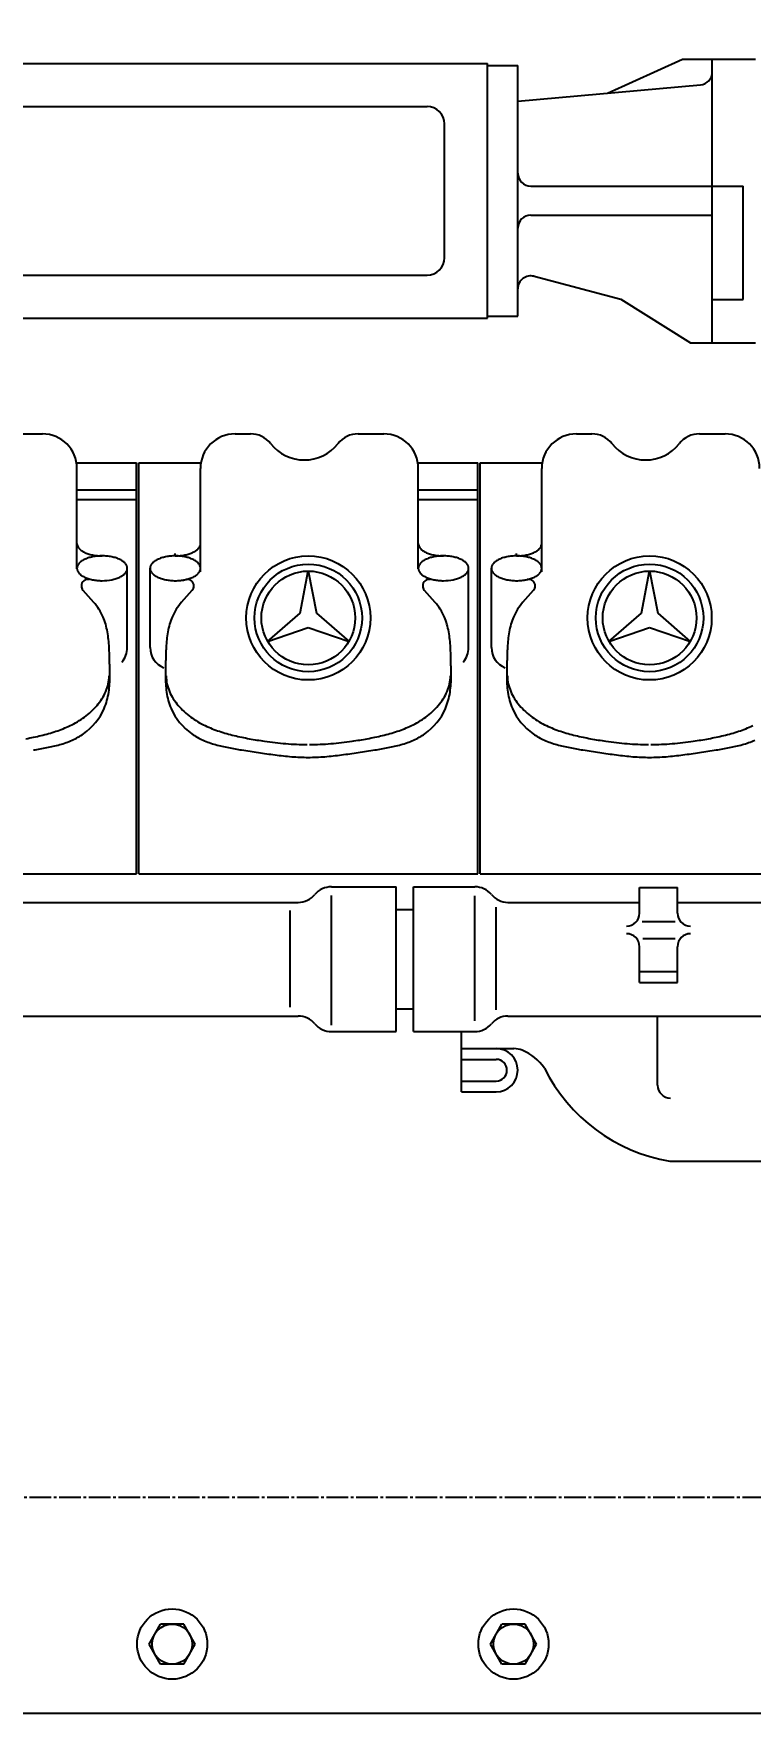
# Model space of a CAD drawing. Extents: x 138 to 6334, y 107 to 3959.
# Drawn here: x 1216 to 1547, y 2757 to 3536 of the extents above; entities that cross this region are included whole.
import ezdxf

# ---------------------------------------------------------------- set-up
doc = ezdxf.new("R2010")
doc.units = 0
doc.linetypes.add('GEN7', pattern=[13.75, 10, -1.25, 1.25, -1.25])
doc.layers.get('0').update_dxf_attribs({"linetype": 'CONTINUOUS'})
doc.layers.get('DEFPOINTS').update_dxf_attribs({"linetype": 'CONTINUOUS'})
for name, color, linetype in [('5', 3, 'CONTINUOUS'), ('LV-0', 7, 'CONTINUOUS'), ('LV-4', 3, 'CONTINUOUS'), ('LV-7', 4, 'GEN7')]:
    doc.layers.add(name, color=color, linetype=linetype)
doc.styles.get("Standard").update_dxf_attribs({"font": 'geniso.shx'})
doc.dimstyles.new('GEN-ISO', dxfattribs={"dimscale": 5, "dimtxt": 3.5, "dimasz": 4, "dimexe": 1, "dimexo": 0, "dimgap": 0.6, "dimtad": 1, "dimtxsty": 'STANDARD', "dimcen": 0, "dimclrd": 256, "dimclre": 256, "dimclrt": 2, "dimazin": 3, "dimtp": 0.1, "dimtm": 0.1, "dimtfac": 0.71, "dimtdec": 3, "dimtmove": 0, "dimatfit": 3, "dimtzin": 0})

# ---------------------------------------------------------------- blocks, each defined once
blk = doc.blocks.new('*D82')
at = {"linetype": 'BYBLOCK'}
for p, q in [((1095.531592, 3104.901754), (1095.531592, 2052.955295)), ((2107.174592, 2135.643074), (2107.174592, 2052.955295)), ((1115.531592, 2057.955295), (2087.174592, 2057.955295))]:
    blk.add_line(p, q, dxfattribs=at)
for points in [[(1115.531592, 2061.288628), (1115.531592, 2054.621962), (1095.531592, 2057.955295)], [(2087.174592, 2061.288628), (2087.174592, 2054.621962), (2107.174592, 2057.955295)]]:
    blk.add_solid(points, dxfattribs=at)
at = {"layer": 'DEFPOINTS', "color": 0, "linetype": 'BYBLOCK'}
for p in [(1095.531592, 3104.901754), (2107.174592, 2135.643074), (2107.174592, 2057.955295)]:
    blk.add_point(p, dxfattribs=at)
at = {"color": 2, "linetype": 'BYBLOCK', "insert": (1602.788338, 2069.707017), "char_height": 17.5, "attachment_point": 5}
blk.add_mtext('1012', dxfattribs=at)
blk = doc.blocks.new('*D83')
at = {"linetype": 'BYBLOCK'}
for p, q in [((2216.674592, 3145.670558), (2216.674592, 1806.639498)), ((574.674592, 2750.817239), (574.674592, 1806.639498)), ((594.674592, 1811.639498), (2196.674592, 1811.639498))]:
    blk.add_line(p, q, dxfattribs=at)
for points in [[(594.674592, 1814.972832), (594.674592, 1808.306165), (574.674592, 1811.639498)], [(2196.674592, 1814.972832), (2196.674592, 1808.306165), (2216.674592, 1811.639498)]]:
    blk.add_solid(points, dxfattribs=at)
at = {"layer": 'DEFPOINTS', "color": 0, "linetype": 'BYBLOCK'}
for p in [(2216.674592, 3145.670558), (574.674592, 2750.817239), (2216.674592, 1811.639498)]:
    blk.add_point(p, dxfattribs=at)
at = {"color": 2, "linetype": 'BYBLOCK', "insert": (1489.046699, 1823.391221), "char_height": 17.5, "attachment_point": 5}
blk.add_mtext('ca.1642', dxfattribs=at)
blk = doc.blocks.new('*D88')
at = {"linetype": 'BYBLOCK'}
for p, q in [((592.952228, 3523.329743), (328.845894, 3523.329743)), ((333.845894, 3503.329743), (333.845894, 2371.329743)), ((1651.755381, 2351.329743), (328.845894, 2351.329743))]:
    blk.add_line(p, q, dxfattribs=at)
for points in [[(330.512561, 3503.329743), (337.179227, 3503.329743), (333.845894, 3523.329743)], [(330.512561, 2371.329743), (337.179227, 2371.329743), (333.845894, 2351.329743)]]:
    blk.add_solid(points, dxfattribs=at)
at = {"layer": 'DEFPOINTS', "color": 0, "linetype": 'BYBLOCK'}
for p in [(592.952228, 3523.329743), (333.845894, 2351.329743), (1651.755381, 2351.329743)]:
    blk.add_point(p, dxfattribs=at)
at = {"color": 2, "linetype": 'BYBLOCK', "insert": (322.094172, 2867.308209), "char_height": 17.5, "attachment_point": 5, "rotation": 90}
blk.add_mtext('ca. 1172', dxfattribs=at)
blk = doc.blocks.new('*D89')
at = {"linetype": 'BYBLOCK'}
for p, q in [((835.674592, 3311.099528), (835.674592, 3817.001075)), ((2107.174592, 2765.499794), (2107.174592, 3817.001075)), ((2087.174592, 3812.001075), (855.674592, 3812.001075))]:
    blk.add_line(p, q, dxfattribs=at)
for points in [[(855.674592, 3815.334408), (855.674592, 3808.667741), (835.674592, 3812.001075)], [(2087.174592, 3815.334408), (2087.174592, 3808.667741), (2107.174592, 3812.001075)]]:
    blk.add_solid(points, dxfattribs=at)
at = {"layer": 'DEFPOINTS', "color": 0, "linetype": 'BYBLOCK'}
for p in [(835.674592, 3812.001075), (835.674592, 3311.099528), (2107.174592, 2765.499794)]:
    blk.add_point(p, dxfattribs=at)
at = {"color": 2, "linetype": 'BYBLOCK', "insert": (1475.012775, 3823.751075), "char_height": 17.5, "attachment_point": 5}
blk.add_mtext('1271.5', dxfattribs=at)
blk = doc.blocks.new('*D90')
at = {"linetype": 'BYBLOCK'}
for p, q in [((939.674592, 2941.820995), (939.674592, 3764.379431)), ((2107.174592, 3746.13845), (2107.174592, 3764.379431)), ((959.674592, 3759.379431), (2087.174592, 3759.379431))]:
    blk.add_line(p, q, dxfattribs=at)
for points in [[(959.674592, 3762.712764), (959.674592, 3756.046097), (939.674592, 3759.379431)], [(2087.174592, 3762.712764), (2087.174592, 3756.046097), (2107.174592, 3759.379431)]]:
    blk.add_solid(points, dxfattribs=at)
at = {"layer": 'DEFPOINTS', "color": 0, "linetype": 'BYBLOCK'}
for p in [(2107.174592, 3759.379431), (2107.174592, 3746.13845), (939.674592, 2941.820995)]:
    blk.add_point(p, dxfattribs=at)
at = {"color": 2, "linetype": 'BYBLOCK', "insert": (1527.665839, 3771.129431), "char_height": 17.5, "attachment_point": 5}
blk.add_mtext('1167.5', dxfattribs=at)
blk = doc.blocks.new('*D91')
at = {"linetype": 'BYBLOCK'}
for p, q in [((985.674592, 3501.649902), (985.674592, 3716.400839)), ((2107.174592, 3679.981661), (2107.174592, 3716.400839)), ((2087.174592, 3711.400839), (1005.674592, 3711.400839))]:
    blk.add_line(p, q, dxfattribs=at)
for points in [[(1005.674592, 3714.734173), (1005.674592, 3708.067506), (985.674592, 3711.400839)], [(2087.174592, 3714.734173), (2087.174592, 3708.067506), (2107.174592, 3711.400839)]]:
    blk.add_solid(points, dxfattribs=at)
at = {"layer": 'DEFPOINTS', "color": 0, "linetype": 'BYBLOCK'}
for p in [(985.674592, 3711.400839), (2107.174592, 3679.981661), (985.674592, 3501.649902)]:
    blk.add_point(p, dxfattribs=at)
at = {"color": 2, "linetype": 'BYBLOCK', "insert": (1546.249344, 3723.150839), "char_height": 17.5, "attachment_point": 5}
blk.add_mtext('1121.5', dxfattribs=at)

msp = doc.modelspace()

# ---------------------------------------------------------------- linework, layer by layer
at = {"layer": 'LV-0'}
for p, q in [((1035.674592, 3521.964743), (1425.674592, 3521.964743)), ((1425.674592, 3403.964743), (1425.674592, 3521.964743)), ((1425.674592, 3520.964743), (1439.683592, 3520.964743)), ((1439.683592, 3404.964743), (1439.683592, 3520.964743)), ((1481.251592, 3508.182743), (1515.897592, 3523.896743)), ((1515.897592, 3523.896743), (1549.674592, 3523.896743)), ((1529.676592, 3392.658743), (1529.676592, 3523.896743)), ((1439.683592, 3504.482743), (1524.208592, 3512.007743)), ((1129.164592, 3501.964743), (1397.674592, 3501.964743)), ((1405.674592, 3431.964743), (1405.674592, 3493.964743)), ((1445.683592, 3465.151743), (1544.049592, 3465.151743)), ((1544.049592, 3412.656743), (1544.049592, 3465.151743)), ((1445.683592, 3451.715743), (1529.676592, 3451.715743)), ((1109.454592, 3423.964743), (1397.674592, 3423.964743)), ((1447.209592, 3423.392743), (1487.364592, 3412.835743)), ((1487.364592, 3412.835743), (1519.573592, 3392.658743)), ((1529.676592, 3412.656743), (1544.049592, 3412.656743)), ((1104.400592, 3403.964743), (1425.674592, 3403.964743)), ((1425.674592, 3404.964743), (1439.683592, 3404.964743)), ((1519.573592, 3392.658743), (1549.674592, 3392.658743)), ((1207.785592, 3350.478743), (1219.597592, 3350.478743)), ((1308.757592, 3350.478743), (1315.899592, 3350.478743)), ((1365.785592, 3350.478743), (1377.597592, 3350.478743)), ((1466.757592, 3350.478743), (1473.899592, 3350.478743)), ((1523.785592, 3350.478743), (1535.597592, 3350.478743)), ((1235.385592, 3337.076743), (1263.174592, 3337.076743)), ((1235.597592, 3287.932743), (1235.597592, 3334.478743)), ((1263.174592, 3146.884743), (1263.174592, 3337.076743)), ((1264.174592, 3337.076743), (1292.970592, 3337.076743)), ((1264.174592, 3146.884743), (1264.174592, 3337.076743)), ((1292.757592, 3286.656743), (1292.757592, 3334.478743)), ((1393.385592, 3337.076743), (1421.174592, 3337.076743)), ((1393.597592, 3287.932743), (1393.597592, 3334.478743)), ((1421.174592, 3146.884743), (1421.174592, 3337.076743)), ((1422.174592, 3337.076743), (1450.970592, 3337.076743)), ((1422.174592, 3146.884743), (1422.174592, 3337.076743)), ((1450.757592, 3286.656743), (1450.757592, 3334.478743)), ((1235.597592, 3324.630743), (1263.174592, 3324.630743)), ((1393.597592, 3324.630743), (1421.174592, 3324.630743)), ((1235.597592, 3320.163743), (1263.174592, 3320.163743)), ((1393.597592, 3320.163743), (1421.174592, 3320.163743)), ((1281.110592, 3293.990743), (1281.110592, 3295.093743)), ((1439.110592, 3293.990743), (1439.110592, 3295.093743)), ((1258.892592, 3251.553743), (1258.892592, 3288.251743)), ((1269.462592, 3251.553743), (1269.462592, 3288.251743)), ((1338.896592, 3267.457743), (1342.687592, 3287.042743)), ((1342.661592, 3287.042743), (1346.452592, 3267.457743)), ((1416.892592, 3251.553743), (1416.892592, 3288.251743)), ((1427.462592, 3251.553743), (1427.462592, 3288.251743)), ((1496.896592, 3267.457743), (1500.687592, 3287.042743)), ((1500.661592, 3287.042743), (1504.452592, 3267.457743)), ((1238.366592, 3278.151743), (1243.307592, 3272.534743)), ((1284.041592, 3272.534743), (1288.982592, 3278.151743)), ((1396.366592, 3278.151743), (1401.307592, 3272.534743)), ((1396.366592, 3278.151743), (1401.307592, 3272.534743)), ((1442.041592, 3272.534743), (1446.982592, 3278.151743)), ((1323.830592, 3254.381743), (1338.896592, 3267.457743)), ((1346.452592, 3267.457743), (1361.518592, 3254.381743)), ((1481.830592, 3254.381743), (1496.896592, 3267.457743)), ((1504.452592, 3267.457743), (1519.518592, 3254.381743)), ((1323.817592, 3254.403743), (1342.674592, 3260.913743)), ((1342.674592, 3260.913743), (1361.531592, 3254.403743)), ((1481.817592, 3254.403743), (1500.674592, 3260.913743)), ((1500.674592, 3260.913743), (1519.531592, 3254.403743)), ((1146.103592, 3146.884743), (1263.174592, 3146.884743)), ((1264.174592, 3146.884743), (1421.174592, 3146.884743)), ((1422.174592, 3146.884743), (1579.174592, 3146.884743)), ((1353.374592, 3140.821743), (1383.370592, 3140.821743)), ((1383.370592, 3073.807743), (1383.370592, 3140.821743)), ((1391.348592, 3073.807743), (1391.348592, 3140.821743)), ((1391.348592, 3140.821743), (1419.749592, 3140.821743)), ((1496.017592, 3128.628743), (1496.017592, 3140.499743)), ((1496.017592, 3140.499743), (1513.568592, 3140.499743)), ((1513.568592, 3128.628743), (1513.568592, 3140.499743)), ((1159.347592, 3133.641743), (1338.023592, 3133.641743)), ((1334.228592, 3085.135743), (1334.228592, 3129.811743)), ((1353.374592, 3076.838743), (1353.374592, 3136.831743)), ((1383.370592, 3130.290743), (1391.348592, 3130.290743)), ((1435.100592, 3133.641743), (1496.017592, 3133.641743)), ((1513.568592, 3133.641743), (1694.639592, 3133.641743)), ((1496.017592, 3096.461743), (1496.017592, 3113.118743)), ((1513.568592, 3096.461743), (1513.568592, 3113.118743)), ((1496.017592, 3101.567743), (1513.568592, 3101.567743)), ((1496.017592, 3096.461743), (1513.568592, 3096.461743)), ((1383.370592, 3084.338743), (1391.348592, 3084.338743)), ((1203.587592, 3080.987743), (1338.023592, 3080.987743)), ((1435.100592, 3080.987743), (1748.028592, 3080.987743)), ((1504.358592, 3049.024743), (1504.358592, 3080.987743)), ((1353.374592, 3073.807743), (1383.370592, 3073.807743)), ((1391.348592, 3073.807743), (1419.749592, 3073.807743)), ((1413.641592, 3045.933743), (1413.641592, 3073.807743)), ((1413.641592, 3065.933743), (1437.857592, 3065.933743)), ((1413.641592, 3060.933743), (1429.641592, 3060.933743)), ((1413.641592, 3050.933743), (1429.641592, 3050.933743)), ((1413.641592, 3045.933743), (1429.641592, 3045.933743)), ((1510.100592, 3013.814743), (1923.310592, 3013.814743)), ((1268.970592, 2790.329743), (1274.322592, 2799.599743)), ((1285.026592, 2799.599743), (1274.322592, 2799.599743)), ((1290.378592, 2790.329743), (1285.026592, 2799.599743)), ((1426.970592, 2790.329743), (1432.322592, 2799.599743)), ((1443.026592, 2799.599743), (1432.322592, 2799.599743)), ((1448.378592, 2790.329743), (1443.026592, 2799.599743)), ((1274.322592, 2781.059743), (1268.970592, 2790.329743)), ((1285.026592, 2781.059743), (1290.378592, 2790.329743)), ((1432.322592, 2781.059743), (1426.970592, 2790.329743)), ((1443.026592, 2781.059743), (1448.378592, 2790.329743)), ((1285.026592, 2781.059743), (1274.322592, 2781.059743)), ((1443.026592, 2781.059743), (1432.322592, 2781.059743)), ((1143.489592, 2758.329743), (1629.107592, 2758.329743))]:
    msp.add_line(p, q, dxfattribs=at)
for centre, radius in [((1342.674592, 3265.275743), 28.726), ((1500.674592, 3265.275743), 28.726), ((1342.674592, 3265.275743), 24.897), ((1342.674592, 3265.275743), 21.701), ((1500.674592, 3265.275743), 24.897), ((1500.674592, 3265.275743), 21.701), ((1279.674592, 2790.329743), 16.253), ((1437.674592, 2790.329743), 16.253), ((1279.674592, 2790.329743), 9.27), ((1437.674592, 2790.329743), 9.27)]:
    msp.add_circle(centre, radius, dxfattribs=at)
for centre, radius, start, end in [((1523.676592, 3517.983743), 6, 275.087, 0), ((1397.674592, 3493.964743), 8, 0, 90), ((1445.683592, 3471.151743), 6, 180, 270), ((1445.683592, 3445.715743), 6, 90, 180), ((1397.674592, 3431.964743), 8, 270, 0), ((1445.683592, 3417.589743), 6, 75.27, 180), ((1219.597592, 3334.478743), 16, 0, 90), ((1308.757592, 3334.478743), 16, 90, 180), ((1315.899592, 3338.478743), 12, 38.309, 90), ((1365.785592, 3338.478743), 12, 90, 141.691), ((1377.597592, 3334.478743), 16, 0, 90), ((1466.757592, 3334.478743), 16, 90, 180), ((1473.899592, 3338.478743), 12, 38.309, 90), ((1523.785592, 3338.478743), 12, 90, 141.691), ((1535.597592, 3334.478743), 16, 0, 90), ((1340.842592, 3358.184743), 19.788, 218.309, 321.691), ((1498.842592, 3358.184743), 19.788, 218.309, 321.691), ((1238.56903, 3299.741631), 2.971462, 180.229217, 202.390648), ((1239.540049, 3300.15625), 4.027233, 202.582435, 220.650377), ((1241.21185, 3301.584417), 6.225996, 220.599466, 234.105613), ((1243.219704, 3304.322759), 9.621538, 233.980023, 244.05758), ((1244.981344, 3280.080178), 13.609664, 108.027159, 116.045295), ((1244.987344, 3307.912576), 13.622924, 243.977275, 251.995412), ((1246.350328, 3275.939776), 17.970482, 101.447942, 108.09239), ((1246.348715, 3312.039211), 17.968285, 251.934213, 258.578661), ((1247.018197, 3272.72083), 21.257951, 95.532821, 101.49024), ((1247.016088, 3315.268765), 21.266045, 258.539235, 264.496654), ((1247.260676, 3270.271798), 23.718953, 90.0461, 95.545439), ((1247.256265, 3317.667546), 23.676805, 264.474832, 269.974171), ((1247.232919, 3270.272298), 23.718447, 84.479709, 89.979048), ((1247.475096, 3272.712721), 21.266045, 78.539235, 84.496654), ((1248.133855, 3275.941776), 17.970482, 71.90761, 78.552058), ((1249.510974, 3280.06841), 13.620245, 64.005167, 72.023303), ((1278.846344, 3280.080178), 13.609664, 108.027159, 116.045295), ((1280.215328, 3275.939776), 17.970482, 101.447942, 108.09239), ((1280.883197, 3272.72083), 21.257951, 95.532821, 101.49024), ((1281.125676, 3270.271798), 23.718953, 90.0461, 95.545439), ((1281.097919, 3270.272298), 23.718447, 84.479709, 89.979048), ((1281.160054, 3316.443518), 22.452829, 269.87378, 281.323401), ((1281.339596, 3272.72233), 21.256529, 78.535409, 84.492828), ((1281.998355, 3275.933162), 17.978825, 71.91462, 78.559068), ((1282.010469, 3312.040211), 17.968285, 281.421339, 288.065787), ((1283.375474, 3280.075544), 13.613613, 63.993898, 72.012034), ((1283.371339, 3307.906442), 13.616294, 288.015868, 296.034004), ((1285.13848, 3304.323759), 9.621538, 295.94242, 306.019977), ((1287.141612, 3301.581694), 6.225752, 305.949681, 319.455828), ((1288.816635, 3300.155105), 4.025565, 319.388219, 337.45616), ((1289.79176, 3299.740078), 2.96585, 337.638922, 359.800352), ((1396.56903, 3299.741631), 2.971462, 180.229217, 202.390648), ((1397.540049, 3300.15625), 4.027233, 202.582435, 220.650377), ((1399.21185, 3301.584417), 6.225996, 220.599466, 234.105613), ((1401.219704, 3304.322759), 9.621538, 233.980023, 244.05758), ((1402.981344, 3280.080178), 13.609664, 108.027159, 116.045295), ((1402.981344, 3280.080178), 13.609664, 108.027159, 116.045295), ((1402.981344, 3280.080178), 13.609664, 108.027159, 116.045295), ((1402.987344, 3307.912576), 13.622924, 243.977275, 251.995412), ((1404.350328, 3275.939776), 17.970482, 101.447942, 108.09239), ((1404.350328, 3275.939776), 17.970482, 101.447942, 108.09239), ((1404.350328, 3275.939776), 17.970482, 101.447942, 108.09239), ((1404.348715, 3312.039211), 17.968285, 251.934213, 258.578661), ((1405.018197, 3272.72083), 21.257951, 95.532821, 101.49024), ((1405.018197, 3272.72083), 21.257951, 95.532821, 101.49024), ((1405.018197, 3272.72083), 21.257951, 95.532821, 101.49024), ((1405.016088, 3315.268765), 21.266045, 258.539235, 264.496654), ((1405.260676, 3270.271798), 23.718953, 90.0461, 95.545439), ((1405.260676, 3270.271798), 23.718953, 90.0461, 95.545439), ((1405.260676, 3270.271798), 23.718953, 90.0461, 95.545439), ((1405.256265, 3317.667546), 23.676805, 264.474832, 269.974171), ((1405.232919, 3270.272298), 23.718447, 84.479709, 89.979048), ((1405.232919, 3270.272298), 23.718447, 84.479709, 89.979048), ((1405.232919, 3270.272298), 23.718447, 84.479709, 89.979048), ((1405.475096, 3272.712721), 21.266045, 78.539235, 84.496654), ((1405.475096, 3272.712721), 21.266045, 78.539235, 84.496654), ((1405.475096, 3272.712721), 21.266045, 78.539235, 84.496654), ((1406.133855, 3275.941776), 17.970482, 71.90761, 78.552058), ((1406.133855, 3275.941776), 17.970482, 71.90761, 78.552058), ((1406.133855, 3275.941776), 17.970482, 71.90761, 78.552058), ((1407.510974, 3280.06841), 13.620245, 64.005167, 72.023303), ((1407.510974, 3280.06841), 13.620245, 64.005167, 72.023303), ((1407.510974, 3280.06841), 13.620245, 64.005167, 72.023303), ((1436.846344, 3280.080178), 13.609664, 108.027159, 116.045295), ((1438.215328, 3275.939776), 17.970482, 101.447942, 108.09239), ((1438.883197, 3272.72083), 21.257951, 95.532821, 101.49024), ((1439.125676, 3270.271798), 23.718953, 90.0461, 95.545439), ((1439.097919, 3270.272298), 23.718447, 84.479709, 89.979048), ((1439.160054, 3316.443518), 22.452829, 269.87378, 281.323401), ((1439.339596, 3272.72233), 21.256529, 78.535409, 84.492828), ((1439.998355, 3275.933162), 17.978825, 71.91462, 78.559068), ((1440.010469, 3312.040211), 17.968285, 281.421339, 288.065787), ((1441.375474, 3280.075544), 13.613613, 63.993898, 72.012034), ((1441.371339, 3307.906442), 13.616294, 288.015868, 296.034004), ((1443.13848, 3304.323759), 9.621538, 295.94242, 306.019977), ((1445.141612, 3301.581694), 6.225752, 305.949681, 319.455828), ((1446.816635, 3300.155105), 4.025565, 319.388219, 337.45616), ((1447.79176, 3299.740078), 2.96585, 337.638922, 359.800352), ((1238.56903, 3288.263631), 2.971462, 180.229217, 202.390648), ((1238.558318, 3288.240409), 2.960747, 157.619226, 179.780656), ((1239.538049, 3287.827526), 4.023898, 139.426846, 157.494787), ((1239.536904, 3288.67875), 4.024522, 202.606201, 220.674142), ((1241.212572, 3286.397792), 6.225752, 125.949681, 139.455828), ((1241.216072, 3290.106917), 6.228877, 220.570698, 234.076845), ((1243.215204, 3283.661398), 9.616658, 115.959879, 126.037436), ((1243.214033, 3292.845259), 9.618609, 234.009096, 244.086653), ((1251.27148, 3283.658728), 9.621538, 53.980023, 64.05758), ((1251.27348, 3292.846759), 9.621538, 295.94242, 306.019977), ((1253.278834, 3286.401292), 6.222869, 40.572943, 54.079089), ((1253.280834, 3290.104194), 6.222869, 305.920911, 319.427057), ((1254.950635, 3287.822091), 4.028903, 22.620999, 40.68894), ((1254.951635, 3288.677105), 4.025565, 319.388219, 337.45616), ((1255.921654, 3288.242409), 2.970953, 0.180019, 22.34145), ((1255.92676, 3288.262078), 2.96585, 337.638922, 359.800352), ((1272.422818, 3288.242962), 2.960239, 157.668603, 179.830034), ((1272.43403, 3288.263631), 2.971462, 180.229217, 202.390648), ((1272.43403, 3288.263631), 2.971462, 180.229217, 202.390648), ((1273.402549, 3287.824381), 4.025565, 139.388219, 157.45616), ((1273.401904, 3288.67875), 4.024522, 202.606201, 220.674142), ((1273.401904, 3288.67875), 4.024522, 202.606201, 220.674142), ((1275.077572, 3286.397792), 6.225752, 125.949681, 139.455828), ((1275.081072, 3290.106917), 6.228877, 220.570698, 234.076845), ((1275.081072, 3290.106917), 6.228877, 220.570698, 234.076845), ((1277.080204, 3283.661398), 9.616658, 115.959879, 126.037436), ((1277.079033, 3292.845259), 9.618609, 234.009096, 244.086653), ((1277.079033, 3292.845259), 9.618609, 234.009096, 244.086653), ((1285.13598, 3283.653057), 9.626419, 53.997465, 64.075022), ((1285.14098, 3292.842088), 9.616658, 295.959879, 306.037436), ((1287.143834, 3286.401292), 6.222869, 40.572943, 54.079089), ((1287.143112, 3290.101472), 6.222628, 305.976233, 319.48238), ((1288.815135, 3287.825236), 4.027233, 22.582435, 40.650377), ((1288.817635, 3288.679105), 4.025565, 319.388219, 337.45616), ((1289.786154, 3288.239856), 2.971462, 0.229217, 22.390648), ((1289.797366, 3288.260525), 2.960239, 337.668603, 359.830034), ((1396.56903, 3288.263631), 2.971462, 180.229217, 202.390648), ((1396.558318, 3288.240409), 2.960747, 157.619226, 179.780656), ((1396.558318, 3288.240409), 2.960747, 157.619226, 179.780656), ((1396.558318, 3288.240409), 2.960747, 157.619226, 179.780656), ((1397.538049, 3287.827526), 4.023898, 139.426846, 157.494787), ((1397.538049, 3287.827526), 4.023898, 139.426846, 157.494787), ((1397.538049, 3287.827526), 4.023898, 139.426846, 157.494787), ((1397.536904, 3288.67875), 4.024522, 202.606201, 220.674142), ((1399.212572, 3286.397792), 6.225752, 125.949681, 139.455828), ((1399.212572, 3286.397792), 6.225752, 125.949681, 139.455828), ((1399.212572, 3286.397792), 6.225752, 125.949681, 139.455828), ((1399.216072, 3290.106917), 6.228877, 220.570698, 234.076845), ((1401.215204, 3283.661398), 9.616658, 115.959879, 126.037436), ((1401.215204, 3283.661398), 9.616658, 115.959879, 126.037436), ((1401.215204, 3283.661398), 9.616658, 115.959879, 126.037436), ((1401.214033, 3292.845259), 9.618609, 234.009096, 244.086653), ((1409.27148, 3283.658728), 9.621538, 53.980023, 64.05758), ((1409.27148, 3283.658728), 9.621538, 53.980023, 64.05758), ((1409.27148, 3283.658728), 9.621538, 53.980023, 64.05758), ((1409.27348, 3292.846759), 9.621538, 295.94242, 306.019977), ((1411.278834, 3286.401292), 6.222869, 40.572943, 54.079089), ((1411.278834, 3286.401292), 6.222869, 40.572943, 54.079089), ((1411.278834, 3286.401292), 6.222869, 40.572943, 54.079089), ((1411.280834, 3290.104194), 6.222869, 305.920911, 319.427057), ((1412.950635, 3287.822091), 4.028903, 22.620999, 40.68894), ((1412.950635, 3287.822091), 4.028903, 22.620999, 40.68894), ((1412.950635, 3287.822091), 4.028903, 22.620999, 40.68894), ((1412.951635, 3288.677105), 4.025565, 319.388219, 337.45616), ((1413.921654, 3288.242409), 2.970953, 0.180019, 22.34145), ((1413.921654, 3288.242409), 2.970953, 0.180019, 22.34145), ((1413.921654, 3288.242409), 2.970953, 0.180019, 22.34145), ((1413.92676, 3288.262078), 2.96585, 337.638922, 359.800352), ((1430.422818, 3288.242962), 2.960239, 157.668603, 179.830034), ((1430.43403, 3288.263631), 2.971462, 180.229217, 202.390648), ((1430.43403, 3288.263631), 2.971462, 180.229217, 202.390648), ((1431.402549, 3287.824381), 4.025565, 139.388219, 157.45616), ((1431.401904, 3288.67875), 4.024522, 202.606201, 220.674142), ((1431.401904, 3288.67875), 4.024522, 202.606201, 220.674142), ((1433.077572, 3286.397792), 6.225752, 125.949681, 139.455828), ((1433.081072, 3290.106917), 6.228877, 220.570698, 234.076845), ((1433.081072, 3290.106917), 6.228877, 220.570698, 234.076845), ((1435.080204, 3283.661398), 9.616658, 115.959879, 126.037436), ((1435.079033, 3292.845259), 9.618609, 234.009096, 244.086653), ((1435.079033, 3292.845259), 9.618609, 234.009096, 244.086653), ((1443.13598, 3283.653057), 9.626419, 53.997465, 64.075022), ((1443.14098, 3292.842088), 9.616658, 295.959879, 306.037436), ((1445.143834, 3286.401292), 6.222869, 40.572943, 54.079089), ((1445.143112, 3290.101472), 6.222628, 305.976233, 319.48238), ((1446.815135, 3287.825236), 4.027233, 22.582435, 40.650377), ((1446.817635, 3288.679105), 4.025565, 319.388219, 337.45616), ((1447.786154, 3288.239856), 2.971462, 0.229217, 22.390648), ((1447.797366, 3288.260525), 2.960239, 337.668603, 359.830034), ((1240.619592, 3280.132743), 3, 76.993, 180), ((1240.619592, 3280.132743), 3, 180, 221.341), ((1244.987344, 3296.435576), 13.622924, 243.977275, 251.995412), ((1246.348715, 3300.562211), 17.968285, 251.934213, 258.578661), ((1247.025697, 3303.791265), 21.267467, 258.513597, 264.471015), ((1247.256265, 3306.189546), 23.676805, 264.474832, 269.974171), ((1247.295054, 3304.965518), 22.452829, 269.87378, 281.323401), ((1248.136855, 3300.562711), 17.970482, 281.447942, 288.09239), ((1249.506339, 3296.429442), 13.616294, 288.015868, 296.034004), ((1278.851844, 3296.428442), 13.616294, 243.965996, 251.984132), ((1278.851844, 3296.428442), 13.616294, 243.965996, 251.984132), ((1280.213215, 3300.570824), 17.976629, 251.941211, 258.58566), ((1280.213215, 3300.570824), 17.976629, 251.941211, 258.58566), ((1280.890197, 3303.781656), 21.257951, 258.50976, 264.467179), ((1280.890197, 3303.781656), 21.257951, 258.50976, 264.467179), ((1281.122265, 3306.231188), 23.718447, 264.479709, 269.979048), ((1281.120765, 3306.199956), 23.687216, 264.476053, 269.975392), ((1281.166087, 3304.786456), 22.273782, 269.857248, 282.678112), ((1281.094508, 3306.231688), 23.718953, 270.0461, 275.545439), ((1281.336987, 3303.782656), 21.257951, 275.532821, 281.49024), ((1282.004855, 3300.563711), 17.970482, 281.447942, 288.09239), ((1286.729592, 3280.132743), 3, 0, 103.007), ((1283.374339, 3296.430442), 13.616294, 288.015868, 296.034004), ((1286.729592, 3280.132743), 3, 318.659, 0), ((1398.619592, 3280.132743), 3, 76.993, 180), ((1398.619592, 3280.132743), 3, 180, 221.341), ((1398.619592, 3280.132743), 3, 180, 221.341), ((1402.987344, 3296.435576), 13.622924, 243.977275, 251.995412), ((1404.348715, 3300.562211), 17.968285, 251.934213, 258.578661), ((1405.025697, 3303.791265), 21.267467, 258.513597, 264.471015), ((1405.256265, 3306.189546), 23.676805, 264.474832, 269.974171), ((1405.295054, 3304.965518), 22.452829, 269.87378, 281.323401), ((1406.136855, 3300.562711), 17.970482, 281.447942, 288.09239), ((1407.506339, 3296.429442), 13.616294, 288.015868, 296.034004), ((1436.851844, 3296.428442), 13.616294, 243.965996, 251.984132), ((1436.851844, 3296.428442), 13.616294, 243.965996, 251.984132), ((1438.213215, 3300.570824), 17.976629, 251.941211, 258.58566), ((1438.213215, 3300.570824), 17.976629, 251.941211, 258.58566), ((1438.890197, 3303.781656), 21.257951, 258.50976, 264.467179), ((1438.890197, 3303.781656), 21.257951, 258.50976, 264.467179), ((1439.122265, 3306.231188), 23.718447, 264.479709, 269.979048), ((1439.120765, 3306.199956), 23.687216, 264.476053, 269.975392), ((1439.166087, 3304.786456), 22.273782, 269.857248, 282.678112), ((1439.094508, 3306.231688), 23.718953, 270.0461, 275.545439), ((1439.336987, 3303.782656), 21.257951, 275.532821, 281.49024), ((1440.004855, 3300.563711), 17.970482, 281.447942, 288.09239), ((1444.729592, 3280.132743), 3, 0, 103.007), ((1441.374339, 3296.430442), 13.616294, 288.015868, 296.034004), ((1444.729592, 3280.132743), 3, 318.659, 0), ((1223.897203, 3255.358437), 25.918887, 23.437762, 41.505703), ((1303.451981, 3255.358437), 25.918887, 138.494297, 156.562238), ((1381.897203, 3255.358437), 25.918887, 23.437762, 41.505703), ((1461.451981, 3255.358437), 25.918887, 138.494297, 156.562238), ((1221.305039, 3254.301453), 28.717662, 16.213126, 23.315528), ((1215.678214, 3252.701067), 34.56757, 10.1988, 16.156219), ((1311.67097, 3252.701067), 34.56757, 163.843781, 169.8012), ((1306.044145, 3254.301453), 28.717662, 156.684472, 163.786874), ((1379.305039, 3254.301453), 28.717662, 16.213126, 23.315528), ((1373.678214, 3252.701067), 34.56757, 10.1988, 16.156219), ((1469.67097, 3252.701067), 34.56757, 163.843781, 169.8012), ((1464.044145, 3254.301453), 28.717662, 156.684472, 163.786874), ((1202.812721, 3250.347946), 47.646447, 5.890448, 10.244403), ((1180.820382, 3248.065265), 69.75693, 2.922427, 5.90164), ((1346.528801, 3248.065265), 69.75693, 174.09836, 177.077573), ((1324.536463, 3250.347946), 47.646447, 169.755597, 174.109552), ((1360.812721, 3250.347946), 47.646447, 5.890448, 10.244403), ((1338.820382, 3248.065265), 69.75693, 2.922427, 5.90164), ((1504.528801, 3248.065265), 69.75693, 174.09836, 177.077573), ((1482.536463, 3250.347946), 47.646447, 169.755597, 174.109552), ((1113.599689, 3244.436776), 137.075337, 1.629521, 3.004603), ((841.03623, 3236.696283), 409.748684, 1.169277, 1.627642), ((1248.892592, 3251.553743), 10, 318.134, 0), ((1279.462592, 3251.553743), 10, 180, 248.791), ((1686.312953, 3236.696283), 409.748684, 178.372358, 178.830723), ((1413.749495, 3244.436776), 137.075337, 176.995397, 178.370479), ((1271.599689, 3244.436776), 137.075337, 1.629521, 3.004603), ((999.03623, 3236.696283), 409.748684, 1.169277, 1.627642), ((1406.892592, 3251.553743), 10, 318.134, 0), ((1437.462592, 3251.553743), 10, 180, 248.791), ((1844.312953, 3236.696283), 409.748684, 178.372358, 178.830723), ((1571.749495, 3244.436776), 137.075337, 176.995397, 178.370479), ((1232.804823, 3238.515921), 17.681769, 347.851112, 359.986463), ((1186.795818, 3238.309024), 64.004095, 356.743984, 0.181473), ((432.98241, 3227.422259), 817.90733, 1.006308, 1.235491), ((1046.097367, 3237.899279), 204.703141, 0.171427, 1.088155), ((1340.553366, 3238.309024), 64.004095, 179.818527, 183.256016), ((1481.251817, 3237.899279), 204.703141, 178.911845, 179.828573), ((2094.366774, 3227.422259), 817.90733, 178.764509, 178.993692), ((1294.544361, 3238.515921), 17.681769, 180.013537, 192.148888), ((1390.804823, 3238.515921), 17.681769, 347.851112, 359.986463), ((1344.795818, 3238.309024), 64.004095, 356.743984, 0.181473), ((590.98241, 3227.422259), 817.90733, 1.006308, 1.235491), ((1204.097367, 3237.899279), 204.703141, 0.171427, 1.088155), ((1498.553366, 3238.309024), 64.004095, 179.818527, 183.256016), ((1639.251817, 3237.899279), 204.703141, 178.911845, 179.828573), ((2252.366774, 3227.422259), 817.90733, 178.764509, 178.993692), ((1452.544361, 3238.515921), 17.681769, 180.013537, 192.148888), ((1227.595727, 3240.426768), 23.244188, 327.29831, 336.689558), ((1219.942085, 3235.463169), 30.695547, 336.919432, 351.338912), ((1230.986467, 3238.977134), 19.556584, 336.658934, 347.651286), ((1210.588007, 3237.015206), 40.176872, 351.159635, 356.658974), ((1316.761177, 3237.015206), 40.176872, 183.341026, 188.840365), ((1307.407099, 3235.463169), 30.695547, 188.661088, 203.080568), ((1296.362717, 3238.977134), 19.556584, 192.348714, 203.341066), ((1299.753457, 3240.426768), 23.244188, 203.310442, 212.70169), ((1385.595727, 3240.426768), 23.244188, 327.29831, 336.689558), ((1377.942085, 3235.463169), 30.695547, 336.919432, 351.338912), ((1388.986467, 3238.977134), 19.556584, 336.658934, 347.651286), ((1368.588007, 3237.015206), 40.176872, 351.159635, 356.658974), ((1474.761177, 3237.015206), 40.176872, 183.341026, 188.840365), ((1465.407099, 3235.463169), 30.695547, 188.661088, 203.080568), ((1454.362717, 3238.977134), 19.556584, 192.348714, 203.341066), ((1457.753457, 3240.426768), 23.244188, 203.310442, 212.70169), ((1222.812941, 3234.277318), 27.589628, 304.969305, 336.847746), ((1218.860243, 3247.012735), 34.21738, 306.194545, 319.47229), ((1223.310424, 3243.11998), 28.30534, 319.608019, 327.397244), ((1304.536243, 3234.277318), 27.589628, 203.152254, 235.030695), ((1304.03876, 3243.11998), 28.30534, 212.602756, 220.391981), ((1308.488941, 3247.012735), 34.21738, 220.52771, 233.805455), ((1380.812941, 3234.277318), 27.589628, 304.969305, 336.847746), ((1376.860243, 3247.012735), 34.21738, 306.194545, 319.47229), ((1381.310424, 3243.11998), 28.30534, 319.608019, 327.397244), ((1462.536243, 3234.277318), 27.589628, 203.152254, 235.030695), ((1462.03876, 3243.11998), 28.30534, 212.602756, 220.391981), ((1466.488941, 3247.012735), 34.21738, 220.52771, 233.805455), ((1208.004365, 3266.786937), 56.863899, 288.283437, 295.385839), ((1214.574607, 3252.880898), 41.483876, 295.421549, 306.185235), ((1312.774577, 3252.880898), 41.483876, 233.814765, 244.578451), ((1319.344819, 3266.786937), 56.863899, 244.614161, 251.716563), ((1366.004365, 3266.786937), 56.863899, 288.283437, 295.385839), ((1372.574607, 3252.880898), 41.483876, 295.421549, 306.185235), ((1470.774577, 3252.880898), 41.483876, 233.814765, 244.578451), ((1477.344819, 3266.786937), 56.863899, 244.614161, 251.716563), ((1524.004365, 3266.786937), 56.863899, 288.283437, 295.385839), ((1189.250237, 3335.255926), 127.908868, 280.240804, 283.449158), ((1199.348438, 3293.264503), 84.720342, 283.412092, 288.22423), ((1216.231818, 3247.445517), 42.363178, 285.599263, 293.846294), ((1220.558982, 3237.552831), 31.56562, 293.921969, 304.914322), ((1306.790202, 3237.552831), 31.56562, 235.085678, 246.078031), ((1311.117366, 3247.445517), 42.363178, 246.153706, 254.400737), ((1328.000746, 3293.264503), 84.720342, 251.77577, 256.587908), ((1338.098947, 3335.255926), 127.908868, 256.550842, 259.759196), ((1347.643717, 3385.692053), 179.238938, 259.623053, 261.914808), ((1346.222677, 3371.264759), 164.756363, 261.698425, 265.135914), ((1342.268583, 3324.050337), 117.376717, 265.104883, 269.917021), ((1343.080601, 3324.050337), 117.376717, 270.082979, 274.895117), ((1339.126507, 3371.264759), 164.756363, 274.864086, 278.301575), ((1337.705467, 3385.692053), 179.238938, 278.085192, 280.376947), ((1347.250237, 3335.255926), 127.908868, 280.240804, 283.449158), ((1357.348438, 3293.264503), 84.720342, 283.412092, 288.22423), ((1374.231818, 3247.445517), 42.363178, 285.599263, 293.846294), ((1378.558982, 3237.552831), 31.56562, 293.921969, 304.914322), ((1464.790202, 3237.552831), 31.56562, 235.085678, 246.078031), ((1469.117366, 3247.445517), 42.363178, 246.153706, 254.400737), ((1486.000746, 3293.264503), 84.720342, 251.77577, 256.587908), ((1496.098947, 3335.255926), 127.908868, 256.550842, 259.759196), ((1505.643717, 3385.692053), 179.238938, 259.623053, 261.914808), ((1504.222677, 3371.264759), 164.756363, 261.698425, 265.135914), ((1500.268583, 3324.050337), 117.376717, 265.104883, 269.917021), ((1501.080601, 3324.050337), 117.376717, 270.082979, 274.895117), ((1497.126507, 3371.264759), 164.756363, 274.864086, 278.301575), ((1495.705467, 3385.692053), 179.238938, 278.085192, 280.376947), ((1505.250237, 3335.255926), 127.908868, 280.240804, 283.449158), ((1515.348438, 3293.264503), 84.720342, 283.412092, 288.22423), ((1532.231818, 3247.445517), 42.363178, 285.599263, 293.846294), ((1189.136533, 3374.193014), 172.052376, 278.823415, 280.886007), ((1207.895878, 3277.265417), 73.32629, 280.795018, 285.607156), ((1319.453306, 3277.265417), 73.32629, 254.392844, 259.204982), ((1338.212651, 3374.193014), 172.052376, 259.113993, 261.176585), ((1463.947999, 4172.829866), 980.526041, 261.074635, 261.533), ((1391.930496, 3684.435031), 486.850937, 261.453143, 262.369871), ((1347.151115, 3349.414776), 148.851334, 262.331266, 265.310479), ((1342.826002, 3297.639033), 96.895344, 265.356392, 269.939443), ((1342.523182, 3297.639033), 96.895344, 270.060557, 274.643608), ((1338.198068, 3349.414776), 148.851334, 274.689521, 277.668734), ((1293.418688, 3684.435031), 486.850937, 277.630129, 278.546857), ((1221.401185, 4172.829866), 980.526041, 278.467, 278.925365), ((1347.136533, 3374.193014), 172.052376, 278.823415, 280.886007), ((1365.895878, 3277.265417), 73.32629, 280.795018, 285.607156), ((1477.453306, 3277.265417), 73.32629, 254.392844, 259.204982), ((1496.212651, 3374.193014), 172.052376, 259.113993, 261.176585), ((1621.947999, 4172.829866), 980.526041, 261.074635, 261.533), ((1549.930496, 3684.435031), 486.850937, 261.453143, 262.369871), ((1505.151115, 3349.414776), 148.851334, 262.331266, 265.310479), ((1500.826002, 3297.639033), 96.895344, 265.356392, 269.939443), ((1500.523182, 3297.639033), 96.895344, 270.060557, 274.643608), ((1496.198068, 3349.414776), 148.851334, 274.689521, 277.668734), ((1451.418688, 3684.435031), 486.850937, 277.630129, 278.546857), ((1379.401185, 4172.829866), 980.526041, 278.467, 278.925365), ((1505.136533, 3374.193014), 172.052376, 278.823415, 280.886007), ((1523.895878, 3277.265417), 73.32629, 280.795018, 285.607156), ((1338.023592, 3143.641743), 10, 270, 320.134), ((1353.374592, 3130.821743), 10, 90, 140.134), ((1419.749592, 3130.821743), 10, 39.866, 90), ((1435.100592, 3143.641743), 10, 219.866, 270), ((1490.017592, 3128.628743), 6, 270, 0), ((1519.568592, 3128.628743), 6, 180, 270), ((1490.017592, 3113.118743), 6, 0, 90), ((1519.568592, 3113.118743), 6, 90, 180), ((1338.023592, 3070.987743), 10, 39.866, 90), ((1353.374592, 3083.807743), 10, 219.866, 270), ((1419.749592, 3083.807743), 10, 270, 320.134), ((1435.100592, 3070.987743), 10, 90, 140.134), ((1429.641592, 3055.933743), 10, 0, 90), ((1429.641592, 3055.933743), 5, 0, 90), ((1437.857592, 3055.933743), 10, 67.422, 90), ((1432.640592, 3043.389743), 23.586, 34.922, 67.422), ((1429.641592, 3055.933743), 5, 270, 0), ((1429.641592, 3055.933743), 10, 270, 0), ((1523.402592, 3092.508743), 79.811, 206.505, 260.406), ((1510.358592, 3049.024743), 6, 180, 270)]:
    msp.add_arc(centre, radius, start, end, dxfattribs=at)
at = {"layer": 'LV-4'}
for p, q in [((1419.749592, 3078.720743), (1419.749592, 3136.669743)), ((1429.642592, 3083.946743), (1429.642592, 3131.417743)), ((1497.231592, 3124.793743), (1512.504592, 3124.793743)), ((1497.570592, 3116.930743), (1512.476592, 3116.930743))]:
    msp.add_line(p, q, dxfattribs=at)
at = {"layer": 'LV-7'}
msp.add_line((512.364592, 2858.329743), (3461.500559, 2858.329743), dxfattribs=at)

# ---------------------------------------------------------------- dimensions: what is measured, and where the dimension line sits
at = {"layer": '5'}
for base, p1, p2, override, picture, middle in [((835.674592, 3812.001075), (2107.174592, 2765.499794), (835.674592, 3311.099528), {"dimdec": 2, "dimpost": '<>'}, '*D89', (1475.012775, 3812.001075)), ((2107.174592, 3759.379431), (939.674592, 2941.820995), (2107.174592, 3746.13845), {"dimdec": 2, "dimpost": '<>'}, '*D90', (1527.665839, 3759.379431)), ((985.674592, 3711.400839), (2107.174592, 3679.981661), (985.674592, 3501.649902), {"dimdec": 2, "dimpost": '<>'}, '*D91', (1546.249344, 3711.400839)), ((2107.174592, 2057.955295), (1095.531592, 3104.901754), (2107.174592, 2135.643074), {"dimdec": 0, "dimpost": '<>'}, '*D82', (1602.788338, 2057.955295))]:
    dim = msp.add_linear_dim(base=base, p1=p1, p2=p2, dimstyle='GEN-ISO', override=override, dxfattribs=at)
    dim.commit()
    dim.dimension.update_dxf_attribs({"geometry": picture, "text_midpoint": middle, "dimtype": 160})
dim = msp.add_linear_dim(base=(333.845894, 2351.329743), p1=(592.952228, 3523.329743), p2=(1651.755381, 2351.329743), angle=90, text='ca. <>', dimstyle='GEN-ISO', override={"dimdec": 0, "dimpost": '<>'}, dxfattribs=at)
dim.commit()
dim.dimension.update_dxf_attribs({"geometry": '*D88', "text_midpoint": (333.845894, 2867.308209), "dimtype": 160})
dim = msp.add_linear_dim(base=(2216.674592, 1811.639498), p1=(574.674592, 2750.817239), p2=(2216.674592, 3145.670558), text='ca.<>', dimstyle='GEN-ISO', override={"dimdec": 0, "dimpost": '<>'}, dxfattribs=at)
dim.commit()
dim.dimension.update_dxf_attribs({"geometry": '*D83', "text_midpoint": (1489.046699, 1811.639498), "dimtype": 160})

doc.saveas('drawing.dxf')
